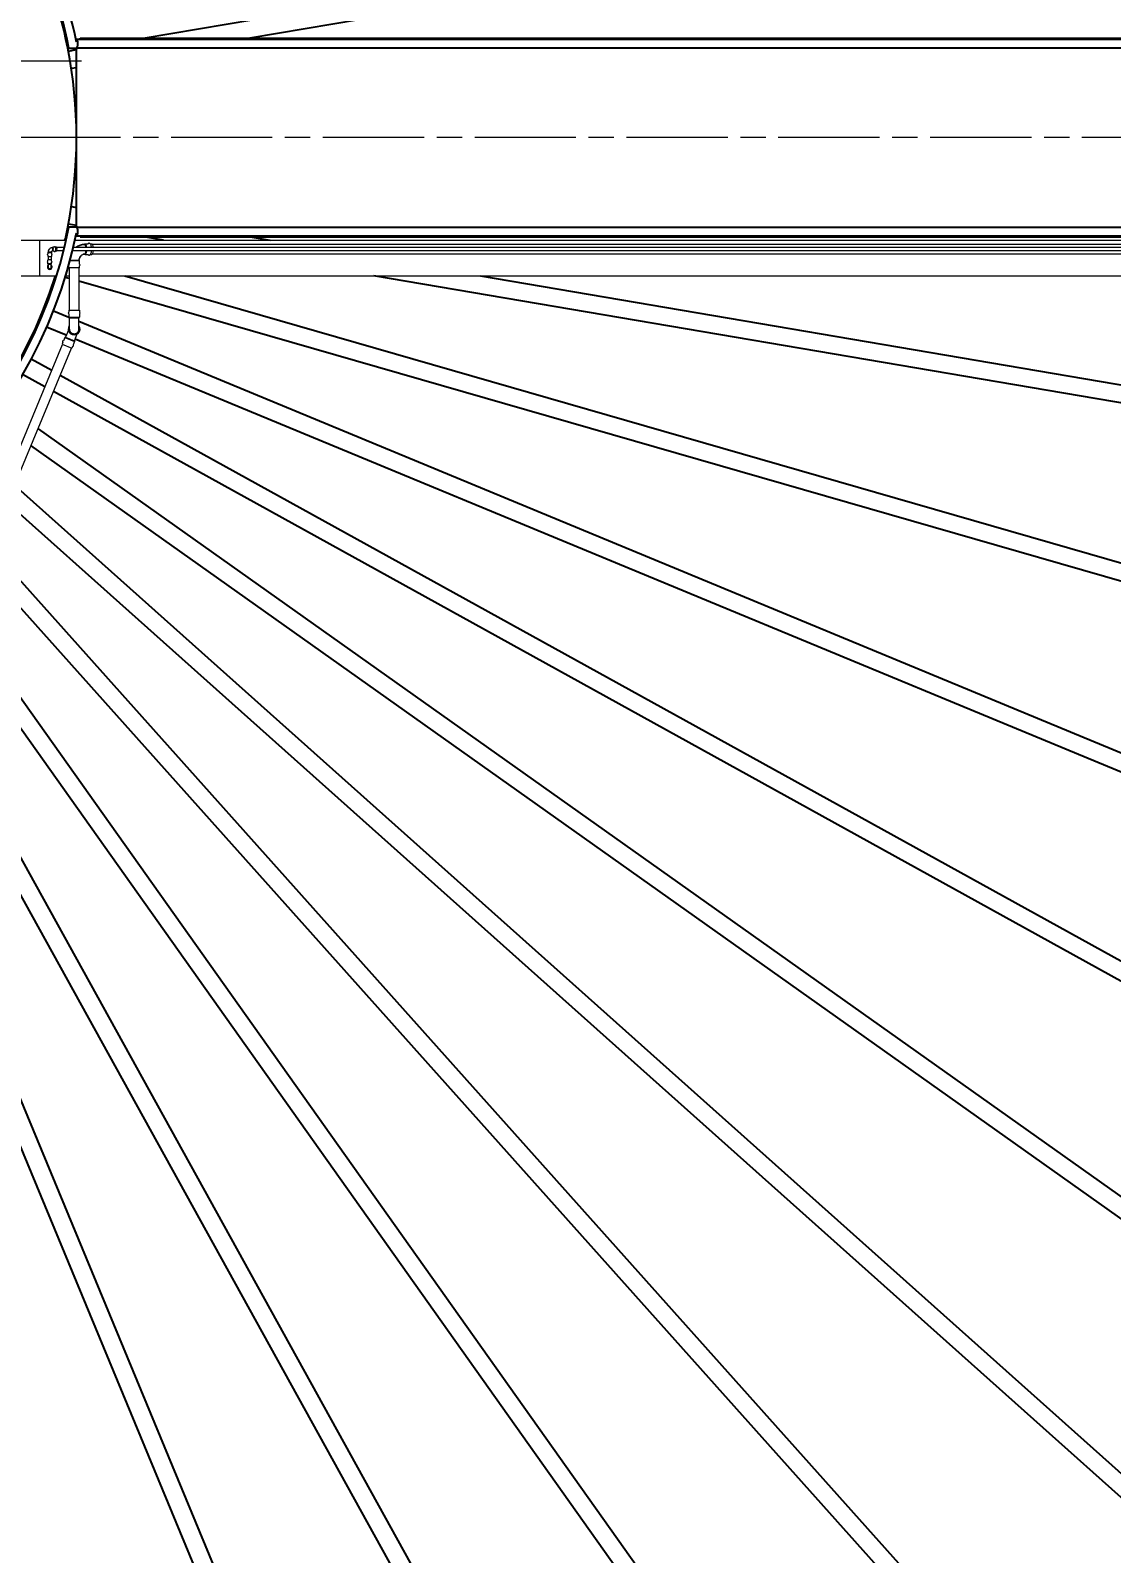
# Model space of a CAD drawing. Header units: millimetres. Extents: x 0 to 118900, y 0 to 84100.
# Drawn here: x 27280 to 33333, y 10850 to 19380 of the extents above; entities that cross this region are included whole.
import ezdxf

# ---------------------------------------------------------------- set-up
doc = ezdxf.new("R2010")
doc.units = ezdxf.units.MM
doc.header["$LTSCALE"] = 100
doc.linetypes.add('CHAIN', pattern=[0.3543, 0.2362, -0.0295, 0.0591, -0.0295])
for name, color, linetype, lineweight, true_color in [('4003-AREA-04.1_F-Foundation', 7, 'Continuous', 25, 0xadadad), ('P_Anti-Foam (AF)', 6, 'Continuous', 18, 0xff00ff), ('P_Cable Ducts (CD)', 30, 'Continuous', 18, 0xff7f00), ('P_Technical Water (TW)', 140, 'Continuous', 18, 0x00bfff)]:
    doc.layers.add(name, color=color, linetype=linetype, lineweight=lineweight, true_color=true_color)
for name, color, linetype, lineweight in [('4003-AREA-04.1_T-Tank', 7, 'Continuous', 25), ('Center Mark', 7, 'Continuous', 18), ('Dimension', 7, 'Continuous', 18), ('Symbol', 7, 'Continuous', 18), ('Visible', 7, 'Continuous', 25)]:
    doc.layers.add(name, color=color, linetype=linetype, lineweight=lineweight)
doc.styles.add('Title', font='arial.ttf')
doc.dimstyles.new('Default - Method 2a$7', dxfattribs={"dimscale": 100, "dimtxt": 3, "dimasz": 2.5, "dimexe": 3, "dimexo": 0.5, "dimgap": 0.7, "dimtad": 0, "dimtoh": 1, "dimdec": 1, "dimrnd": 1e-08, "dimtxsty": 'Title', "dimcen": 0.09, "dimdle": 10, "dimclrd": 256, "dimclre": 256, "dimclrt": 7, "dimazin": 2, "dimtfac": 0.833333, "dimtdec": 1, "dimtmove": 0, "dimatfit": 3, "dimfxl": 1, "dimtolj": 1, "dimlwd": -1, "dimlwe": -1, "dimarcsym": 0})
doc.dimstyles.new('Default - Method 2b', dxfattribs={"dimscale": 100, "dimtxt": 3, "dimasz": 2.5, "dimexe": 3, "dimexo": 0.5, "dimgap": 0.7, "dimtad": 0, "dimtoh": 1, "dimdec": 1, "dimrnd": 1e-08, "dimtxsty": 'Title', "dimcen": 0.09, "dimdle": 10, "dimclrd": 256, "dimclre": 256, "dimclrt": 7, "dimadec": 0, "dimazin": 2, "dimtfac": 0.833333, "dimtdec": 1, "dimtmove": 0, "dimatfit": 3, "dimfxl": 1, "dimtolj": 1, "dimlwd": -1, "dimlwe": -1, "dimarcsym": 0})

# ---------------------------------------------------------------- blocks, each defined once
blk = doc.blocks.new('*D26')
at = {"layer": 'Defpoints', "color": 0, "transparency": 16777216}
for p in [(24937.9, 18779.6), (55187.9, 18779.6), (55187.9, 4279.6)]:
    blk.add_point(p, dxfattribs=at)
at = {"layer": 'Dimension', "transparency": 16777216}
for p, q in [((24937.9, 18729.6), (24937.9, 3979.6)), ((55187.9, 18729.6), (55187.9, 3979.6)), ((25187.9, 4279.6), (54937.9, 4279.6))]:
    blk.add_line(p, q, dxfattribs=at)
for points in [[(25187.9, 4321.3), (25187.9, 4237.9), (24937.9, 4279.6)], [(54937.9, 4321.3), (54937.9, 4237.9), (55187.9, 4279.6)]]:
    blk.add_solid(points, dxfattribs=at)
at = {"layer": 'Dimension', "color": 7, "transparency": 16777216, "insert": (39499, 4349.6), "char_height": 300, "attachment_point": 7, "style": 'Title'}
blk.add_mtext('\\A1;30250', dxfattribs=at)

msp = doc.modelspace()

# ---------------------------------------------------------------- linework, layer by layer
at = {"layer": '4003-AREA-04.1_F-Foundation'}
msp.add_circle((24937.91, 18779.59), 12250, dxfattribs=at)
at = {"layer": '4003-AREA-04.1_T-Tank'}
msp.add_circle((24937.91, 18779.59), 11950, dxfattribs=at)
at = {"layer": 'Center Mark', "linetype": 'CHAIN', "ltscale": 23.990969}
msp.add_line((37983.91, 18779.59), (11891.91, 18779.59), dxfattribs=at)
at = {"layer": 'P_Anti-Foam (AF)'}
for p, q in [((27581, 18181.45), (27583.68, 18183.19)), ((27585.85, 18183.89), (27603.8, 18183.89)), ((27615.67, 18183.89), (27623.44, 18183.89)), ((36442.26, 18181.59), (27627.33, 18181.59)), ((27554.07, 18089.59), (27500.96, 18089.59)), ((27551.93, 18093.19), (27554.07, 18089.59)), ((27554.07, 18070.49), (27554.07, 18089.59)), ((27581.66, 18127.3), (27583.68, 18125.99)), ((27585.85, 18125.29), (27603.8, 18125.29)), ((27615.67, 18125.29), (27623.44, 18125.29)), ((36442.26, 18127.59), (27627.33, 18127.59)), ((27495.47, 18049.59), (27495.47, 18060.89)), ((27554.07, 18049.59), (27495.47, 18049.59)), ((27497.77, 18049.59), (27497.77, 17813.08)), ((27551.77, 18049.59), (27551.77, 17813.08)), ((27554.07, 18049.59), (27554.07, 18060.89)), ((27495.47, 17813.08), (27554.07, 17813.08)), ((27495.47, 17813.08), (27495.47, 17801.78)), ((27495.47, 17792.18), (27495.47, 17773.08)), ((27495.47, 17773.08), (27554.07, 17773.08)), ((27497.77, 17769.22), (27495.47, 17773.08)), ((27497.77, 17769.22), (27497.77, 17708.19)), ((27551.77, 17769.22), (27554.07, 17773.08)), ((27551.77, 17708.19), (27551.77, 17769.22)), ((27554.07, 17813.08), (27554.07, 17801.78)), ((27554.07, 17792.18), (27554.07, 17773.08)), ((27472.83, 17659.24), (27465.52, 17641.59)), ((27476.43, 17661.92), (27472.83, 17659.24)), ((27472.83, 17659.24), (27526.97, 17636.81)), ((27492.44, 17700.56), (27476.43, 17661.92)), ((27526.32, 17641.25), (27542.32, 17679.9)), ((27081.63, 16708.8), (27459.65, 17621.4)), ((27131.52, 16688.13), (27509.54, 17600.74)), ((27461.85, 17632.72), (27457.52, 17622.28)), ((27457.52, 17622.28), (27511.66, 17599.86)), ((27515.99, 17610.3), (27511.66, 17599.86)), ((27526.97, 17636.81), (27519.66, 17619.17)), ((27526.32, 17641.26), (27526.97, 17636.81))]:
    msp.add_line(p, q, dxfattribs=at)
for centre, radius, start, end in [((27496.23, 18065.69), 4.65, 232.185687, 258.187718), ((27495.22, 18060.89), 0.25, 0, 78.187718), ((27554.32, 18070.49), 0.25, 180, 258.187718), ((27554.32, 18060.89), 0.25, 101.812282, 180), ((27553.32, 18065.69), 4.65, 281.812282, 78.187718), ((27496.23, 17796.98), 4.65, 101.812282, 258.187718), ((27495.22, 17801.78), 0.25, 281.812282, 0), ((27495.22, 17792.18), 0.25, 0, 78.187718), ((27554.32, 17801.78), 0.25, 180, 258.187718), ((27554.32, 17792.18), 0.25, 101.812282, 180), ((27553.32, 17796.98), 4.65, 281.812282, 78.187718), ((27524.77, 17708.08), 33.2, 144.414988, 35.585012), ((27524.77, 17708.08), 29.3, 157.146618, 22.853382), ((27464.38, 17636.87), 4.65, 79.312282, 235.687718), ((27461.61, 17632.82), 0.25, 337.5, 55.687718), ((27465.29, 17641.69), 0.25, 259.312282, 337.5), ((27516.22, 17610.2), 0.25, 79.312282, 157.5), ((27517.13, 17615.02), 4.65, 259.312282, 55.687718), ((27519.89, 17619.07), 0.25, 157.5, 235.687718)]:
    msp.add_arc(centre, radius, start, end, dxfattribs=at)
for centre, major_axis, start_param, end_param in [((27585.85, 18154.59), (0, 29.3), 5.0246039, 6.5021294), ((27623.44, 18154.59), (0, 29.3), 5.0246039, 6.2831853), ((27585.85, 18154.59), (0, -29.3), 6.0642412, 7.5417667), ((27623.44, 18154.59), (0, -29.3), 0, 1.2585814)]:
    msp.add_ellipse(centre, major_axis=major_axis, ratio=0.3420201, start_param=start_param, end_param=end_param, dxfattribs=at)
for points, knots in [([(27533.51, 18163.59), (27540.32, 18168.85), (27547.91, 18173.11), (27564.28, 18179.27), (27573.08, 18181.09), (27581.95, 18181.5)], [4.08504871, 4.08504871, 4.08504871, 4.08504871, 4.37227483, 4.37227483, 4.66889556, 4.66889556, 4.66889556, 4.66889556]), ([(27581.95, 18181.5), (27573.98, 18181.13), (27566.08, 18179.63), (27549.68, 18174.04), (27541.34, 18169.57), (27533.77, 18163.8), (27533.64, 18163.7), (27533.51, 18163.59)], [3.29052681, 3.29052681, 3.29052681, 3.29052681, 3.5568102, 3.5568102, 3.86878414, 3.86878414, 3.87437367, 3.87437367, 3.87437367, 3.87437367]), ([(27590.87, 18163.59), (27590.76, 18164.44), (27590.64, 18165.28), (27590, 18169.08), (27589.32, 18171.78), (27587.64, 18176.39), (27586.66, 18178.24), (27584.47, 18180.83), (27583.29, 18181.51), (27582.09, 18181.51)], [-3.3231971, -3.3231971, -3.3231971, -3.3231971, -3.0510828, -3.0510828, -2.0606518, -2.0606518, -1.0455835, -1.0455835, 0, 0, 0, 0]), ([(27622.26, 18163.59), (27621.93, 18166.64), (27621.44, 18169.56), (27620.06, 18175.23), (27619.15, 18177.9), (27616.74, 18182.73), (27615.25, 18184.88), (27611.57, 18187.27), (27609.78, 18187.86), (27606.67, 18187.73), (27605.42, 18187.34), (27602.98, 18186.04), (27601.9, 18185.03), (27600.96, 18183.9), (27600.96, 18183.9), (27600.96, 18183.89)], [3.44416, 3.44416, 3.44416, 3.44416, 3.7601364, 3.7601364, 4.1112624, 4.1112624, 4.4937855, 4.4937855, 4.7271021, 4.7271021, 4.8940088, 4.8940088, 5.106599, 5.106599, 5.10737, 5.10737, 5.10737, 5.10737]), ([(27502.03, 18093.59), (27502.31, 18093.59), (27502.6, 18093.59), (27504.28, 18093.59), (27505.9, 18093.58), (27510.49, 18093.57), (27513.67, 18093.56), (27520.5, 18093.53), (27524.07, 18093.51), (27531.15, 18093.47), (27534.59, 18093.44), (27540.87, 18093.39), (27543.65, 18093.36), (27548.03, 18093.3), (27549.64, 18093.27), (27551.49, 18093.22), (27551.92, 18093.2), (27551.93, 18093.19)], [-16.4423447, -16.4423447, -16.4423447, -16.4423447, -16.2855661, -16.2855661, -15.5765855, -15.5765855, -14.5063628, -14.5063628, -13.438758, -13.438758, -12.3711817, -12.3711817, -11.2979395, -11.2979395, -10.2843219, -10.2843219, -9.4602903, -9.4602903, -9.4602903, -9.4602903]), ([(27551.93, 18093.19), (27552.24, 18096.83), (27553.03, 18100.42), (27555.47, 18107.15), (27557.12, 18110.29), (27561.08, 18115.89), (27563.39, 18118.34), (27568.44, 18122.42), (27571.18, 18124.04), (27576.88, 18126.4), (27579.83, 18127.14), (27582.81, 18127.44)], [3.2325051, 3.2325051, 3.2325051, 3.2325051, 3.5096548, 3.5096548, 3.7868103, 3.7868103, 4.0639658, 4.0639658, 4.3411213, 4.3411213, 4.6182769, 4.6182769, 4.6182769, 4.6182769]), ([(27582.81, 18127.44), (27580.45, 18127.2), (27578.1, 18126.69), (27572.53, 18124.76), (27569.36, 18123.06), (27563.57, 18118.58), (27560.94, 18115.79), (27556.59, 18109.43), (27554.86, 18105.88), (27552.78, 18099.22), (27552.19, 18096.23), (27551.93, 18093.19)], [3.3411455, 3.3411455, 3.3411455, 3.3411455, 3.5611927, 3.5611927, 3.8753519, 3.8753519, 4.1895112, 4.1895112, 4.4959084, 4.4959084, 4.7269173, 4.7269173, 4.7269173, 4.7269173]), ([(27582.81, 18127.44), (27582.84, 18127.44), (27582.88, 18127.45), (27583.37, 18127.51), (27583.83, 18127.68), (27585.28, 18128.53), (27586.23, 18129.6), (27588.13, 18132.92), (27589.03, 18135.32), (27590.29, 18140.42), (27590.73, 18142.93), (27591.02, 18145.59)], [-8.4188685, -8.4188685, -8.4188685, -8.4188685, -8.390163, -8.390163, -7.9826077, -7.9826077, -7.0825138, -7.0825138, -6.0106897, -6.0106897, -5.1630102, -5.1630102, -5.1630102, -5.1630102]), ([(27600.96, 18125.29), (27602, 18124.03), (27603.24, 18122.91), (27606.18, 18121.55), (27607.79, 18121.26), (27610.64, 18121.63), (27611.85, 18122.11), (27614.26, 18123.64), (27615.35, 18124.79), (27617.77, 18128.16), (27618.9, 18130.66), (27620.74, 18136.34), (27621.44, 18139.52), (27622.05, 18143.79), (27622.16, 18144.69), (27622.26, 18145.59)], [1.1758153, 1.1758153, 1.1758153, 1.1758153, 1.4141916, 1.4141916, 1.6148605, 1.6148605, 1.7841164, 1.7841164, 2.0142613, 2.0142613, 2.3832728, 2.3832728, 2.7452361, 2.7452361, 2.8390253, 2.8390253, 2.8390253, 2.8390253]), ([(27524.77, 17769.08), (27522.32, 17769.08), (27519.87, 17769.08), (27515.23, 17769.09), (27513.05, 17769.09), (27507.95, 17769.1), (27505.27, 17769.11), (27501.01, 17769.14), (27499.47, 17769.16), (27498.06, 17769.19), (27497.78, 17769.21), (27497.77, 17769.22)], [-17.0223675, -17.0223675, -17.0223675, -17.0223675, -16.2855661, -16.2855661, -15.5765855, -15.5765855, -14.5063628, -14.5063628, -13.438758, -13.438758, -12.7791194, -12.7791194, -12.7791194, -12.7791194]), ([(27551.77, 17769.22), (27551.77, 17769.22), (27551.74, 17769.21), (27551.4, 17769.19), (27550.55, 17769.17), (27547.73, 17769.14), (27545.78, 17769.12), (27540.94, 17769.1), (27538.07, 17769.09), (27531.71, 17769.08), (27528.26, 17769.08), (27524.77, 17769.08)], [-4.2437934, -4.2437934, -4.2437934, -4.2437934, -4.0267866, -4.0267866, -3.0510828, -3.0510828, -2.0606518, -2.0606518, -1.0455835, -1.0455835, 0, 0, 0, 0]), ([(27476.43, 17661.92), (27476.43, 17661.91), (27476.51, 17661.87), (27477.15, 17661.56), (27478.27, 17661.06), (27481.55, 17659.64), (27483.64, 17658.74), (27488.71, 17656.58), (27491.7, 17655.32), (27496.29, 17653.4), (27497.72, 17652.8), (27500.23, 17651.76), (27501.31, 17651.31), (27503.64, 17650.35), (27504.89, 17649.83), (27508.84, 17648.21), (27511.46, 17647.14), (27516.71, 17645.01), (27519.22, 17644.01), (27523.09, 17642.47), (27524.5, 17641.92), (27525.99, 17641.35), (27526.31, 17641.24), (27526.32, 17641.25)], [-12.7676337, -12.7676337, -12.7676337, -12.7676337, -12.3711817, -12.3711817, -11.2979395, -11.2979395, -10.2843219, -10.2843219, -9.2095738, -9.2095738, -8.7395332, -8.7395332, -8.390163, -8.390163, -7.9826077, -7.9826077, -7.0825138, -7.0825138, -6.0106897, -6.0106897, -5.0039811, -5.0039811, -4.25526, -4.25526, -4.25526, -4.25526]), ([(27497.77, 17708.19), (27497.77, 17707.43), (27497.8, 17706.67), (27498.14, 17702.67), (27499, 17699.51), (27501.81, 17693.59), (27503.77, 17690.89), (27508.61, 17686.28), (27511.47, 17684.43), (27517.84, 17681.84), (27521.29, 17681.17), (27524.77, 17681.17)], [-4.25526, -4.25526, -4.25526, -4.25526, -4.0267866, -4.0267866, -3.0510828, -3.0510828, -2.0606518, -2.0606518, -1.0455835, -1.0455835, 0, 0, 0, 0]), ([(27524.77, 17681.17), (27527.23, 17681.17), (27529.67, 17681.5), (27534.31, 17682.8), (27536.5, 17683.73), (27541.6, 17686.76), (27544.28, 17689.16), (27548.54, 17694.88), (27550.08, 17698.12), (27551.5, 17703.74), (27551.77, 17705.97), (27551.77, 17708.19)], [-17.0223675, -17.0223675, -17.0223675, -17.0223675, -16.2855661, -16.2855661, -15.5765855, -15.5765855, -14.5063628, -14.5063628, -13.438758, -13.438758, -12.7676337, -12.7676337, -12.7676337, -12.7676337])]:
    msp.add_open_spline(points, degree=3, knots=knots, dxfattribs=at)
for points in [[(27582.09, 18181.51), (27582.05, 18181.51), (27582, 18181.5), (27581.95, 18181.5)], [(27515.08, 18144.37), (27515.37, 18144.78), (27515.66, 18145.19), (27515.96, 18145.59)], [(27515.96, 18145.59), (27515.66, 18145.19), (27515.37, 18144.78), (27515.08, 18144.37)]]:
    msp.add_open_spline(points, degree=3, dxfattribs=at)
at = {"layer": 'P_Cable Ducts (CD)'}
for p, q in [((25589.41, 18204.59), (27331.41, 18204.59)), ((27331.41, 18204.59), (27331.41, 18004.59)), ((27331.41, 18204.59), (27479.68, 18204.59)), ((27529.18, 18204.59), (36647.14, 18204.59)), ((25589.41, 18004.59), (27331.41, 18004.59)), ((27331.41, 18004.59), (27426, 18004.59)), ((27476.55, 18004.59), (27497.77, 18004.59)), ((27551.77, 18004.59), (36513.93, 18004.59))]:
    msp.add_line(p, q, dxfattribs=at)
at = {"layer": 'P_Technical Water (TW)'}
for p, q in [((27379.15, 18140.27), (27377.16, 18136.59)), ((27377.16, 18136.59), (27398.66, 18136.59)), ((27377.16, 18136.59), (27377.16, 18128.09)), ((27377.16, 18121.29), (27377.16, 18114.59)), ((27377.16, 18114.59), (27398.66, 18114.59)), ((27398.66, 18094.59), (27377.16, 18094.59)), ((27377.16, 18087.89), (27377.16, 18094.59)), ((27378.91, 18114.59), (27378.91, 18094.59)), ((27396.91, 18114.59), (27396.91, 18094.59)), ((27397.25, 18139.2), (27398.66, 18136.59)), ((27398.66, 18136.59), (27398.66, 18128.09)), ((27398.66, 18121.29), (27398.66, 18114.59)), ((27398.66, 18087.89), (27398.66, 18094.59)), ((27400.97, 18163.29), (27404.1, 18165.13)), ((27402.29, 18145.12), (27404.1, 18144.05)), ((27412.81, 18165.34), (27404.82, 18165.34)), ((27412.81, 18143.84), (27404.82, 18143.84)), ((27425.5, 18165.34), (27420.27, 18165.34)), ((27425.5, 18143.84), (27420.27, 18143.84)), ((27470.06, 18163.59), (27427.51, 18163.59)), ((27465.61, 18145.59), (27427.51, 18145.59)), ((36550.32, 18145.59), (27515.38, 18145.59)), ((36550.32, 18163.59), (27519.74, 18163.59)), ((27377.16, 18072.59), (27377.16, 18081.09)), ((27398.66, 18072.59), (27377.16, 18072.59)), ((27378.91, 18069.35), (27377.16, 18072.59)), ((27378.91, 18069.36), (27378.91, 18054.88)), ((27378.91, 18069.36), (27378.91, 18054.88)), ((27396.91, 18069.35), (27398.66, 18072.59)), ((27396.91, 18054.88), (27396.91, 18069.36)), ((27396.91, 18054.88), (27396.91, 18069.36)), ((27398.66, 18072.59), (27398.66, 18081.09))]:
    msp.add_line(p, q, dxfattribs=at)
for centre, radius, start, end in [((27377.97, 18124.69), 3.31, 107.346348, 252.653652), ((27377.97, 18084.49), 3.31, 107.346348, 252.653652), ((27376.91, 18128.09), 0.25, 287.346348, 0), ((27376.91, 18121.29), 0.25, 0, 72.653652), ((27376.91, 18087.89), 0.25, 287.346348, 0), ((27398.91, 18128.09), 0.25, 180, 252.653652), ((27398.91, 18121.29), 0.25, 107.346348, 180), ((27398.91, 18087.89), 0.25, 180, 252.653652), ((27397.85, 18124.69), 3.31, 287.346348, 72.653652), ((27397.85, 18084.49), 3.31, 287.346348, 72.653652), ((27387.91, 18054.59), 13.25, 132.784695, 47.215305), ((27376.91, 18081.09), 0.25, 0, 72.653652), ((27387.91, 18054.59), 10.75, 146.846592, 33.153408), ((27398.91, 18081.09), 0.25, 107.346348, 180)]:
    msp.add_arc(centre, radius, start, end, dxfattribs=at)
for centre, start_param, end_param in [((27404.82, 18154.59), 6.0846792, 9.6232841), ((27425.5, 18154.59), 0, 3.1415927)]:
    msp.add_ellipse(centre, major_axis=(0, -10.75), ratio=0.3420201, start_param=start_param, end_param=end_param, dxfattribs=at)
for points, knots in [([(27401.2, 18163.33), (27398.93, 18162.99), (27396.72, 18162.35), (27392.55, 18160.49), (27390.59, 18159.28), (27387.06, 18156.39), (27385.48, 18154.71), (27382.8, 18151.02), (27381.7, 18149), (27380.02, 18144.76), (27379.45, 18142.53), (27379.15, 18140.27)], [3.2790993, 3.2790993, 3.2790993, 3.2790993, 3.5379042, 3.5379042, 3.7967091, 3.7967091, 4.055514, 4.055514, 4.3143189, 4.3143189, 4.573105, 4.573105, 4.573105, 4.573105]), ([(27401.2, 18163.33), (27399.7, 18163.11), (27398.22, 18162.75), (27394.19, 18161.38), (27391.74, 18160.07), (27387.35, 18156.74), (27385.42, 18154.71), (27382.25, 18150.16), (27381.03, 18147.64), (27379.71, 18143.46), (27379.36, 18141.87), (27379.15, 18140.27)], [3.38454, 3.38454, 3.38454, 3.38454, 3.5557477, 3.5557477, 3.866847, 3.866847, 4.1810063, 4.1810063, 4.4951655, 4.4951655, 4.6785457, 4.6785457, 4.6785457, 4.6785457]), ([(27379.69, 18140.29), (27380.03, 18140.29), (27380.53, 18140.28), (27381.77, 18140.25), (27382.5, 18140.23), (27384.33, 18140.16), (27385.46, 18140.12), (27387.81, 18140.01), (27389.02, 18139.95), (27391.36, 18139.81), (27392.47, 18139.74), (27394.43, 18139.59), (27395.26, 18139.51), (27396.48, 18139.37), (27396.89, 18139.31), (27397.19, 18139.23), (27397.24, 18139.21), (27397.25, 18139.2)], [-5.6928538, -5.6928538, -5.6928538, -5.6928538, -5.3940732, -5.3940732, -5.1016786, -5.1016786, -4.7434859, -4.7434859, -4.3836098, -4.3836098, -4.02207, -4.02207, -3.6590417, -3.6590417, -3.3247612, -3.3247612, -3.1737891, -3.1737891, -3.1737891, -3.1737891]), ([(27402.74, 18145.27), (27402.26, 18145.12), (27401.78, 18144.92), (27400.86, 18144.4), (27400.42, 18144.08), (27399.58, 18143.35), (27399.19, 18142.93), (27398.48, 18142), (27398.17, 18141.49), (27397.63, 18140.39), (27397.41, 18139.8), (27397.25, 18139.19)], [3.4277928, 3.4277928, 3.4277928, 3.4277928, 3.6293448, 3.6293448, 3.8308968, 3.8308968, 4.0324487, 4.0324487, 4.2340007, 4.2340007, 4.435152, 4.435152, 4.435152, 4.435152]), ([(27402.74, 18145.27), (27402.67, 18145.25), (27402.61, 18145.23), (27401.79, 18144.95), (27401.06, 18144.56), (27399.71, 18143.51), (27399.09, 18142.86), (27398.08, 18141.37), (27397.67, 18140.54), (27397.34, 18139.5), (27397.29, 18139.35), (27397.25, 18139.19)], [3.5332335, 3.5332335, 3.5332335, 3.5332335, 3.5611927, 3.5611927, 3.8753519, 3.8753519, 4.1895112, 4.1895112, 4.4892525, 4.4892525, 4.5405927, 4.5405927, 4.5405927, 4.5405927]), ([(27402.74, 18145.27), (27402.8, 18145.29), (27402.86, 18145.32), (27403.23, 18145.51), (27403.52, 18145.82), (27404.09, 18146.84), (27404.35, 18147.61), (27404.72, 18149.42), (27404.84, 18150.42), (27404.94, 18152.56), (27404.93, 18153.68), (27404.76, 18155.91), (27404.61, 18157.01), (27404.19, 18159.07), (27403.92, 18160.01), (27403.29, 18161.6), (27402.92, 18162.24), (27402.15, 18163.11), (27401.75, 18163.34), (27401.35, 18163.34)], [-2.7541819, -2.7541819, -2.7541819, -2.7541819, -2.6986075, -2.6986075, -2.4076982, -2.4076982, -2.048021, -2.048021, -1.7075808, -1.7075808, -1.3724739, -1.3724739, -1.0355417, -1.0355417, -0.6944712, -0.6944712, -0.3492052, -0.3492052, 0, 0, 0, 0]), ([(27416.01, 18141.34), (27416.59, 18141.34), (27417.17, 18141.46), (27418.26, 18141.89), (27418.74, 18142.21), (27419.73, 18143.07), (27420.16, 18143.63), (27421.14, 18145.27), (27421.57, 18146.41), (27422.23, 18148.91), (27422.45, 18150.25), (27422.7, 18152.92), (27422.74, 18154.25), (27422.66, 18156.86), (27422.55, 18158.14), (27422.15, 18160.6), (27421.87, 18161.79), (27421.05, 18164.08), (27420.53, 18165.18), (27419.31, 18166.49), (27418.95, 18166.81), (27417.94, 18167.46), (27417.21, 18167.75), (27415.83, 18167.88), (27415.22, 18167.81), (27414.1, 18167.47), (27413.6, 18167.19), (27412.6, 18166.44), (27412.17, 18165.95), (27411.79, 18165.4), (27411.77, 18165.37), (27411.75, 18165.34)], [0, 0, 0, 0, 0.1344696, 0.1344696, 0.2877448, 0.2877448, 0.5143025, 0.5143025, 0.9138791, 0.9138791, 1.3019133, 1.3019133, 1.6582318, 1.6582318, 2.0102667, 2.0102667, 2.3757225, 2.3757225, 2.7873472, 2.7873472, 2.9260089, 2.9260089, 3.1103505, 3.1103505, 3.2458188, 3.2458188, 3.3915036, 3.3915036, 3.5941404, 3.5941404, 3.6063847, 3.6063847, 3.6063847, 3.6063847]), ([(27411.75, 18143.84), (27411.76, 18143.82), (27411.78, 18143.8), (27412.11, 18143.32), (27412.49, 18142.88), (27413.27, 18142.23), (27413.6, 18142.01), (27414.56, 18141.54), (27415.26, 18141.35), (27415.98, 18141.34), (27416, 18141.34), (27416.01, 18141.34)], [5.81839325, 5.81839325, 5.81839325, 5.81839325, 5.82660118, 5.82660118, 6.00791429, 6.00791429, 6.11703316, 6.11703316, 6.28051079, 6.28051079, 6.28318531, 6.28318531, 6.28318531, 6.28318531]), ([(27387.91, 18068.89), (27386.91, 18068.89), (27385.93, 18068.9), (27384.06, 18068.93), (27383.2, 18068.95), (27381.48, 18069.02), (27380.69, 18069.07), (27379.51, 18069.18), (27379.13, 18069.24), (27378.95, 18069.32), (27378.92, 18069.34), (27378.91, 18069.35)], [-5.6928538, -5.6928538, -5.6928538, -5.6928538, -5.3940732, -5.3940732, -5.1016786, -5.1016786, -4.7434859, -4.7434859, -4.3836098, -4.3836098, -4.3005625, -4.3005625, -4.3005625, -4.3005625]), ([(27378.91, 18054.88), (27378.91, 18054.72), (27378.91, 18054.56), (27378.98, 18053.27), (27379.25, 18052.17), (27380.18, 18050.12), (27380.84, 18049.18), (27382.48, 18047.58), (27383.45, 18046.95), (27385.59, 18046.07), (27386.75, 18045.85), (27387.91, 18045.85)], [-1.4217242, -1.4217242, -1.4217242, -1.4217242, -1.3724739, -1.3724739, -1.0355417, -1.0355417, -0.6944712, -0.6944712, -0.3492052, -0.3492052, 0, 0, 0, 0]), ([(27396.91, 18069.35), (27396.9, 18069.35), (27396.9, 18069.35), (27396.84, 18069.28), (27396.57, 18069.22), (27395.64, 18069.11), (27394.98, 18069.06), (27393.34, 18068.98), (27392.37, 18068.95), (27390.23, 18068.9), (27389.07, 18068.89), (27387.91, 18068.89)], [-1.3925757, -1.3925757, -1.3925757, -1.3925757, -1.3724739, -1.3724739, -1.0355417, -1.0355417, -0.6944712, -0.6944712, -0.3492052, -0.3492052, 0, 0, 0, 0]), ([(27387.91, 18045.85), (27388.91, 18045.85), (27389.9, 18046.01), (27391.76, 18046.66), (27392.62, 18047.12), (27394.34, 18048.44), (27395.13, 18049.35), (27396.31, 18051.43), (27396.69, 18052.58), (27396.89, 18054.14), (27396.91, 18054.51), (27396.91, 18054.88)], [-5.6928538, -5.6928538, -5.6928538, -5.6928538, -5.3940732, -5.3940732, -5.1016786, -5.1016786, -4.7434859, -4.7434859, -4.3836098, -4.3836098, -4.2713489, -4.2713489, -4.2713489, -4.2713489])]:
    msp.add_open_spline(points, degree=3, knots=knots, dxfattribs=at)
for points in [[(27379.15, 18140.27), (27379.16, 18140.28), (27379.34, 18140.29), (27379.69, 18140.29)], [(27401.35, 18163.34), (27401.3, 18163.34), (27401.25, 18163.33), (27401.2, 18163.33)]]:
    msp.add_open_spline(points, degree=3, dxfattribs=at)
at = {"layer": 'Visible'}
for p, q in [((27910.95, 19335.59), (36710.6, 20831.14)), ((36727.35, 20732.55), (28507.78, 19335.59)), ((27489.05, 19281.29), (27495.16, 19281.29)), ((27495.16, 19281.29), (27544.36, 19281.29)), ((36847.88, 19329.59), (27537.91, 19329.59)), ((27537.91, 18277.89), (27537.91, 19281.29)), ((36847.88, 19281.29), (27544.36, 19281.29)), ((27557.91, 19335.59), (36787.91, 19335.59)), ((27557.91, 19329.59), (27557.91, 19335.59)), ((27492.3, 19264.44), (27537.91, 19272.19)), ((27537.91, 19170.76), (27509.06, 19165.86)), ((27530.53, 18975.39), (27537.91, 18975.81)), ((27537.91, 18875.65), (27536.14, 18875.55)), ((27536.15, 18683.88), (27537.91, 18683.78)), ((27537.91, 18583.62), (27530.55, 18584.04)), ((27509.09, 18393.57), (27537.91, 18388.68)), ((27495.16, 18277.89), (27489.05, 18277.89)), ((27537.91, 18287.24), (27492.35, 18294.98)), ((27544.36, 18277.89), (27495.16, 18277.89)), ((27544.36, 18277.89), (36847.88, 18277.89)), ((27537.91, 18229.59), (36847.88, 18229.59)), ((27557.91, 18229.59), (27557.91, 18223.59)), ((27557.91, 18223.59), (36787.91, 18223.59)), ((28024.5, 18204.59), (27912.64, 18223.59)), ((28509.8, 18223.59), (28621.66, 18204.59)), ((27809.11, 18004.59), (36243.44, 15575.13)), ((36513.93, 16762.59), (29201.95, 18004.59)), ((29799.11, 18004.59), (36513.93, 16864.02)), ((27497.77, 17990.21), (27474.22, 17996.99)), ((36215.81, 15479.03), (27551.77, 17974.65)), ((27408.91, 17810.33), (27495.47, 17774.47)), ((27551.77, 17751.16), (35813.6, 14329.45)), ((27480.74, 17672.34), (27370.64, 17717.94)), ((35775.33, 14237.06), (27530.63, 17651.68)), ((27284.85, 17539.76), (27399.57, 17476.36)), ((27361.06, 17383.39), (27236.48, 17452.23)), ((27447.13, 17450.08), (35246.95, 13139.75)), ((35198.59, 13052.22), (27408.62, 17357.1)), ((27322.47, 17149.13), (34550.67, 12020.96)), ((34492.81, 11939.4), (27283.22, 17054.37)), ((27191.49, 16832.91), (33733.5, 10987.17)), ((33670.56, 10909.3), (27150.95, 16735.03)), ((26982.75, 16566.67), (32938.45, 9902.86)), ((32863.89, 9836.22), (26884.86, 16526.12)), ((31812.71, 9005.03), (26568.63, 16395.14)), ((26663.4, 16434.39), (31894.27, 9062.9)), ((26360.65, 16308.99), (30762.6, 8345.13)), ((30675.08, 8296.76), (26267.67, 16270.48)), ((29465.3, 7720.31), (25973.69, 16148.7)), ((26066.07, 16186.97), (29557.69, 7758.58))]:
    msp.add_line(p, q, dxfattribs=at)
for radius, start, end in [(12796, 45.675698, 314.324302), (2654.3, 55.852148, 348.390709), (2606, 57.426636, 348.900274), (2600, 57.631077, 342.657865), (2600, 11.125667, 45.82883), (2606, 11.099726, 45.694628), (2654.3, 11.609291, 44.754947), (2600, 348.874333, 11.125667), (2654.3, 10.895251, 10.89746), (2600, 347.223187, 348.874333), (2654.3, 349.10254, 349.104749)]:
    msp.add_arc((24937.91, 18779.59), radius, start, end, dxfattribs=at)
for centre, major_axis, start_param, end_param in [((27537.91, 19305.44), (0, 24.15), 3.6047754, 6.6506366), ((27537.91, 18253.74), (0, -24.15), 5.915734, 8.9615953)]:
    msp.add_ellipse(centre, major_axis=major_axis, ratio=0.3420201, start_param=start_param, end_param=end_param, dxfattribs=at)

# ---------------------------------------------------------------- texts
at = {"layer": 'Symbol', "color": 7, "insert": (26116.76, 19259.87), "char_height": 300, "width": 1443.9788, "attachment_point": 7, "line_spacing_factor": 0.944221, "style": 'Title'}
msp.add_mtext('\\fArial|b0|i0;Agitator\\PPlate', dxfattribs=at)

# ---------------------------------------------------------------- dimensions: what is measured, and where the dimension line sits
at = {"layer": 'Dimension'}
dim = msp.add_linear_dim(base=(55187.91, 4279.59), p1=(24937.91, 18779.59), p2=(55187.91, 18779.59), angle=180, dimstyle='Default - Method 2b', override={"dimgap": 0.7, "dimtad": 1, "dimtoh": 0, "dimdec": 1, "dimtol": 0, "dimlim": 0, "dimtp": 0, "dimtm": 0, "dimtdec": 1, "dimtofl": 0, "dimatfit": 1}, dxfattribs=at)
dim.commit()
dim.dimension.update_dxf_attribs({"geometry": '*D26', "text_midpoint": (40062.91, 4279.59), "dimtype": 160})

# ---------------------------------------------------------------- leaders
at = {"layer": 'Symbol', "annotation_type": 0, "has_hookline": 1, "hookline_direction": 0, "text_width": 1450.07}
msp.add_leader([(25537.91, 19929.18), (25866.76, 19209.87), (26116.76, 19209.87)], dimstyle='Default - Method 2a$7', override={"dimgap": 0, "dimtad": 1}, dxfattribs=at)

doc.saveas('drawing.dxf')
